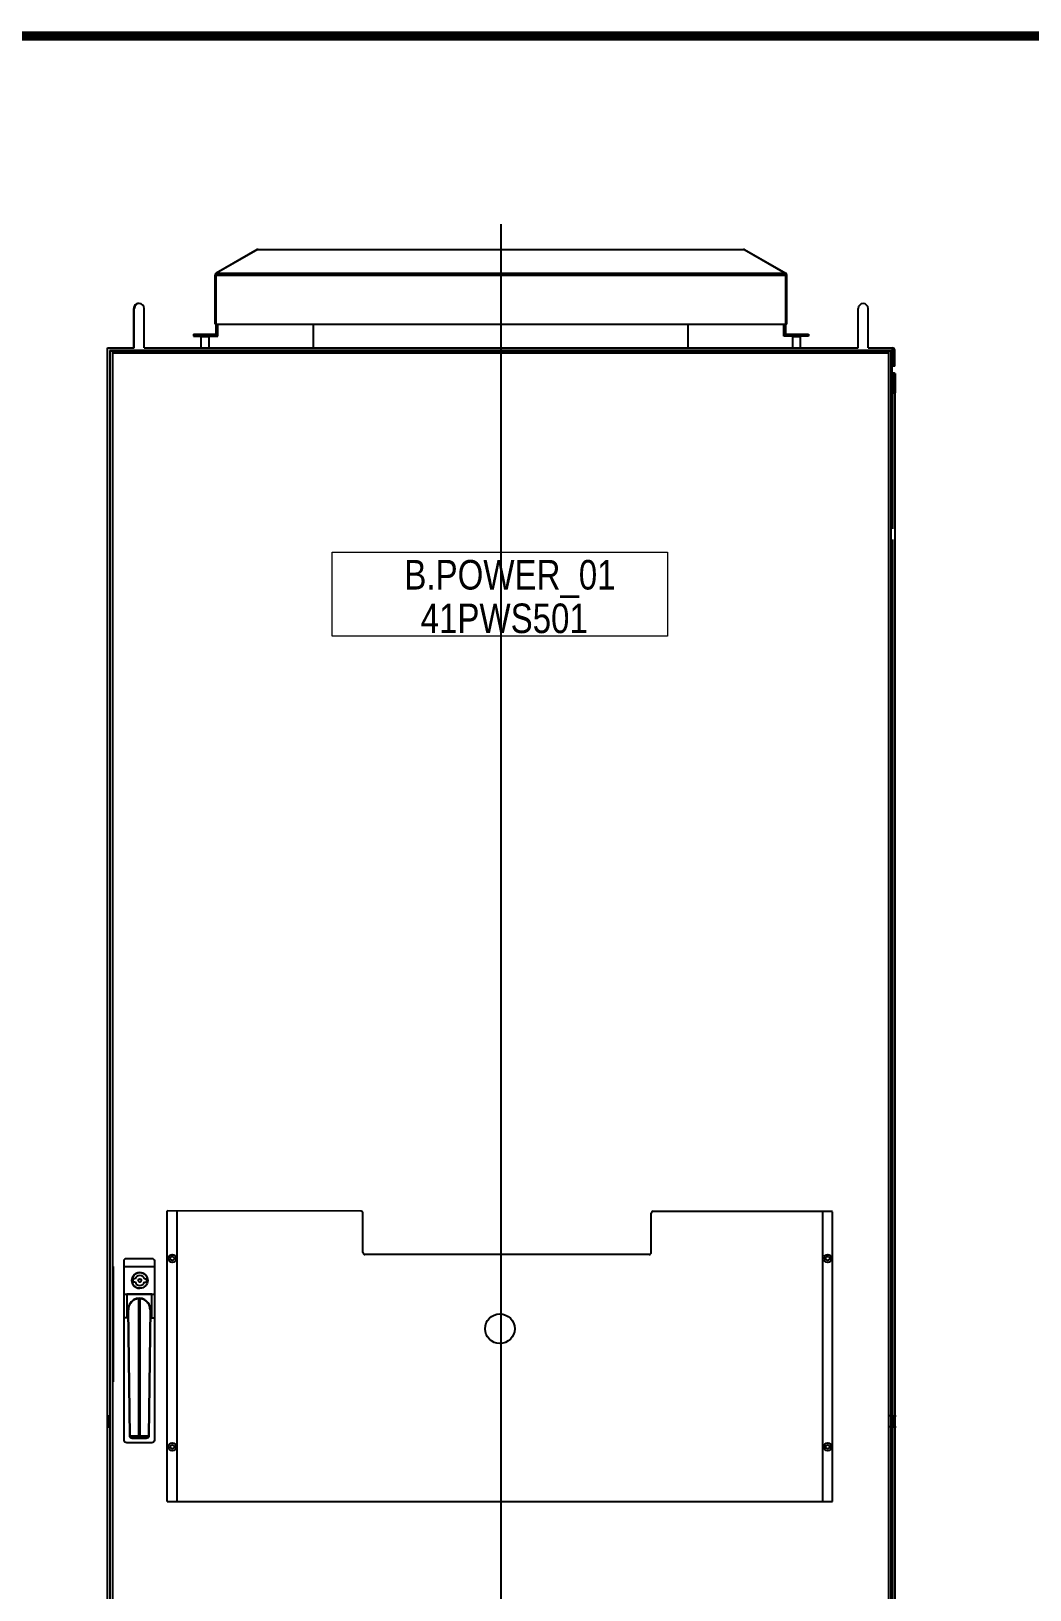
# Model space of a CAD drawing. Extents: x 81437 to 204847, y -54769 to -29444.
# Drawn here: x 82758 to 83771, y -35320 to -33738 of the extents above; entities that cross this region are included whole.
import ezdxf
from ezdxf.enums import TextEntityAlignment as Align
from ezdxf.lldxf.tags import DXFTag

# ---------------------------------------------------------------- set-up
doc = ezdxf.new("R2010")
doc.units = 0
doc.header["$LTSCALE"] = 100
doc.header["$MEASUREMENT"] = 0
doc.layers.add('HLSTK', color=7, linetype='Continuous')
doc.layers.add('t', color=1, linetype='Continuous')
doc.styles.add('HZ', font='arial.ttf', dxfattribs={"width": 0.7})
doc.styles.get("Standard").update_dxf_attribs({"font": ''})
doc.styles.add('微软雅黑', font='')
doc.styles.get('Standard').set_extended_font_data('SimSun')
doc.styles.get('微软雅黑').set_extended_font_data('Microsoft YaHei')
tags = doc.linetypes.add('CENTER', pattern=[2, 1.25, -0.25, 0.25, -0.25]).pattern_tags.tags
tags[10:11] = [DXFTag(74, 4), DXFTag(75, 0), DXFTag(340, '0'), DXFTag(46, 1.0), DXFTag(50, 0.0), DXFTag(44, 0.0), DXFTag(45, 0.0)]
tags[8:9] = [DXFTag(74, 4), DXFTag(75, 0), DXFTag(340, '0'), DXFTag(46, 1.0), DXFTag(50, 0.0), DXFTag(44, 0.0), DXFTag(45, 0.0)]
tags[6:7] = [DXFTag(74, 4), DXFTag(75, 0), DXFTag(340, '0'), DXFTag(46, 1.0), DXFTag(50, 0.0), DXFTag(44, 0.0), DXFTag(45, 0.0)]
tags[4:5] = [DXFTag(74, 4), DXFTag(75, 0), DXFTag(340, '0'), DXFTag(46, 1.0), DXFTag(50, 0.0), DXFTag(44, 0.0), DXFTag(45, 0.0)]
tags = doc.linetypes.add('HIDDEN', pattern=[0.375, 0.25, -0.125]).pattern_tags.tags
tags[6:7] = [DXFTag(74, 4), DXFTag(75, 0), DXFTag(340, '0'), DXFTag(46, 1.0), DXFTag(50, 0.0), DXFTag(44, 0.0), DXFTag(45, 0.0)]
tags[4:5] = [DXFTag(74, 4), DXFTag(75, 0), DXFTag(340, '0'), DXFTag(46, 1.0), DXFTag(50, 0.0), DXFTag(44, 0.0), DXFTag(45, 0.0)]
tags = doc.linetypes.add('HIDDEN2', pattern=[0.1875, 0.125, -0.0625]).pattern_tags.tags
tags[6:7] = [DXFTag(74, 4), DXFTag(75, 0), DXFTag(340, '0'), DXFTag(46, 1.0), DXFTag(50, 0.0), DXFTag(44, 0.0), DXFTag(45, 0.0)]
tags[4:5] = [DXFTag(74, 4), DXFTag(75, 0), DXFTag(340, '0'), DXFTag(46, 1.0), DXFTag(50, 0.0), DXFTag(44, 0.0), DXFTag(45, 0.0)]

# ---------------------------------------------------------------- blocks, each defined once
blk = doc.blocks.new('图框')
at = {"layer": 't', "color": 7, "const_width": 9.62}
blk.add_lwpolyline([(4109.5, -3210.4), (4109.5, -58.9), (-6.2, -58.9), (-6.2, -3210.4)], close=True, dxfattribs=at)
at = {"color": 7, "style": '微软雅黑', "flags": 8}
for tag, p, height in [('DWG.NAME:', (1375.5, -2969.2), 25), ('DWG.NO.:', (3122, -3089.3), 24), ('图纸编号', (3309.2, -3111.3), 24), ('FILENO.:', (3122.5, -3165), 24), ('文档号', (3311.6, -3183), 24)]:
    blk.add_attdef(tag, p, '', height=height, dxfattribs=at)
at = {"color": 7, "style": '微软雅黑', "width": 0.8, "flags": 8}
for tag, p, height in [('PROJECTNAME:', (3119.3, -2971.7), 24), ('PROJECT_NAME', (3324.7, -2969.2), 25)]:
    blk.add_attdef(tag, p, '', height=height, dxfattribs=at)
at = {"color": 7, "style": '微软雅黑', "flags": 8}
for tag, height, width, p in [('RENLIU', 24, 0.7, (692, -3009.2)), ('SHUFENWANG', 24, 0.7, (879.6, -3009.2)), ('FANGHOU', 24, 0.7, (1063.6, -3009.2)), ('DANDANLI', 24, 0.7, (1243.9, -3009.2)), ('#10STATIONONTROLCABINETCOVER', 30, 0.6, (1771.7, -3076)), ('HANGZHOUHOLLYSYSAUTOMATIONCO.,LTD.', 24, 0.7, (2763.9, -3104.6))]:
    blk.add_attdef(tag, text='', height=height, dxfattribs=dict(at, width=width)).set_placement(p, align=Align.MIDDLE)
for tag, p in [('图纸名称:', (1371.6, -3024.8)), ('项目名称', (3272.9, -3045.6))]:
    blk.add_attdef(tag, text='', height=25, dxfattribs=at).set_placement(p, align=Align.BOTTOM_LEFT)
for tag, height, p in [('设计时间', 23, (207.7, -3033.7)), ('刘仁', 23, (692, -3061.1)), ('王姝芬', 23, (879.6, -3061.1)), ('侯方', 23, (1063.6, -3061.1)), ('李丹丹', 23, (1243.9, -3061.1)), ('PAGEXOFX', 24, (3947.6, -3097.9)), ('REV.', 24, (53.2, -3121.9)), ('DATE', 24, (202.7, -3121.9)), ('DESCRIPTION', 24, (445.6, -3121.9)), ('PREPARED', 24, (692, -3121.9)), ('CHECKED', 24, (879.6, -3121.9)), ('SIGNED', 24, (1063.6, -3121.9)), ('APPROVED', 24, (1243.9, -3121.9)), ('图纸名称', 30, (1771.7, -3153.6)), ('第几页共几页', 24, (3947.6, -3172.9))]:
    blk.add_attdef(tag, text='', height=height, dxfattribs=at).set_placement(p, align=Align.MIDDLE)
at = {"color": 7, "flags": 8}
blk.add_attdef('A', text='', height=23, dxfattribs=at).set_placement((53.7, -3033.7), align=Align.MIDDLE)

msp = doc.modelspace()

# ---------------------------------------------------------------- linework, layer by layer
at = {"color": 1, "linetype": 'CENTER'}
msp.add_line((83234.1, -33934.3), (83234.1, -36178.1), dxfattribs=at)
at = {"color": 7, "linetype": 'Continuous'}
for p, q in [((82986.9, -33960.1), (82945.2, -33984.1)), ((82987.4, -33960.1), (82945.7, -33984.1)), ((82986.9, -33960.1), (82987, -33960.3)), ((82987.4, -33960.1), (83480.8, -33960.1)), ((82988, -33959.8), (83480.2, -33959.8)), ((83480.8, -33960.1), (83522.5, -33984.1)), ((83481.3, -33960.1), (83481.2, -33960.3)), ((83481.3, -33960.1), (83523, -33984.1)), ((82944.1, -34035.8), (82944.1, -33986)), ((82944.1, -33986), (82945.1, -33986)), ((82945.1, -34035.8), (82945.1, -33986)), ((82945.1, -33986), (83523.1, -33986)), ((82945.2, -33984.1), (82945.5, -33984.6)), ((82945.7, -33984.1), (83522.5, -33984.1)), ((83523, -33984.1), (83522.7, -33984.6)), ((83523.1, -34035.8), (83523.1, -33986)), ((83524.1, -33986), (83523.1, -33986)), ((83524.1, -34035.8), (83524.1, -33986)), ((82861.6, -34059.8), (82861.6, -34019.8)), ((82862.2, -34059.8), (82862.2, -34019.8)), ((82872.2, -34059.8), (82872.2, -34019.8)), ((83596.6, -34059.8), (83596.6, -34019.8)), ((83606.6, -34059.8), (83606.6, -34019.8)), ((82944.1, -34035.8), (82945.1, -34035.8)), ((82945.1, -34045.8), (82945.1, -34035.8)), ((82945.1, -34035.8), (83523.1, -34035.8)), ((82947.1, -34047.8), (82947.1, -34035.8)), ((83044.1, -34059.8), (83044.1, -34035.8)), ((83424.1, -34059.8), (83424.1, -34035.8)), ((83521.1, -34047.8), (83521.1, -34035.8)), ((83523.1, -34045.8), (83523.1, -34035.8)), ((83524.1, -34035.8), (83523.1, -34035.8)), ((82922.1, -34045.8), (82922.1, -34047.8)), ((82922.1, -34045.8), (82945.1, -34045.8)), ((82922.1, -34047.8), (82947.1, -34047.8)), ((82925.1, -34045.8), (82925.1, -34047.8)), ((82930.6, -34047.8), (82930.1, -34048.3)), ((82930.1, -34059.8), (82930.1, -34048.3)), ((82930.1, -34048.3), (82938.1, -34048.3)), ((82937.6, -34047.8), (82938.1, -34048.3)), ((82938.1, -34059.8), (82938.1, -34048.3)), ((82947.1, -34047.8), (82945.1, -34045.8)), ((83521.1, -34047.8), (83523.1, -34045.8)), ((83546.1, -34047.8), (83521.1, -34047.8)), ((83523.1, -34045.8), (83546.1, -34045.8)), ((83530.6, -34047.8), (83530.1, -34048.3)), ((83530.1, -34059.8), (83530.1, -34048.3)), ((83530.1, -34048.3), (83538.1, -34048.3)), ((83537.6, -34047.8), (83538.1, -34048.3)), ((83538.1, -34059.8), (83538.1, -34048.3)), ((83543.1, -34045.8), (83543.1, -34047.8)), ((83546.1, -34045.8), (83546.1, -34047.8)), ((82834.9, -36017.3), (82834.9, -34059.8)), ((82834.9, -34059.8), (82862.2, -34059.8)), ((82836.9, -34062.1), (83631.3, -34062.1)), ((82837.9, -36037.8), (82837.9, -34062.8)), ((82837.9, -34062.8), (83629.9, -34062.8)), ((82840.2, -34062.8), (82840.2, -34991.8)), ((83627.6, -34065.1), (82840.2, -34065.1)), ((82872.2, -34059.8), (83596.6, -34059.8)), ((83606.6, -34059.8), (83631.3, -34059.8)), ((83627.6, -36037.8), (83627.6, -34062.8)), ((83629.9, -36037.8), (83629.9, -34062.8)), ((83631.3, -34078.3), (83631.3, -34059.8)), ((83631.6, -34078.3), (83631.6, -34062.1)), ((83633.6, -34062.1), (83631.6, -34062.1)), ((83633.6, -34078.3), (83633.6, -34062.1)), ((83631.3, -34078.3), (83629.9, -34078.3)), ((83630.9, -34102.9), (83630.9, -34078.3)), ((83631.5, -34102.4), (83631.5, -34086.5)), ((83631.5, -34086.5), (83631.9, -34086.5)), ((83633.6, -34078.3), (83631.6, -34078.3)), ((83631.9, -34085.8), (83631.9, -34105.3)), ((83631.9, -34085.8), (83633.9, -34085.8)), ((83633.9, -34085.8), (83633.9, -34105.3)), ((83629.9, -34102.9), (83631, -34102.9)), ((83631.9, -34104.1), (83629.9, -34104.1)), ((83629.9, -34105.3), (83631, -34105.3)), ((83631, -34102.9), (83631, -34104.1)), ((83631, -34243.3), (83631, -34105.3)), ((83631.5, -34105.3), (83631, -34105.3)), ((83631.5, -34102.4), (83631.9, -34102.4)), ((83631.5, -34105.3), (83631.5, -34243.3)), ((83631.5, -34105.3), (83633.9, -34105.3)), ((83633.9, -36017.3), (83633.9, -34105.3)), ((83631, -35143.3), (83631, -34254.3)), ((83631.5, -34254.3), (83631.5, -35143.3)), ((82837.3, -34304.3), (82837.3, -35143.3)), ((82840.2, -34991.8), (82840.2, -36037.8)), ((82840.8, -34991.8), (82840.8, -35108.8)), ((82834.2, -35143.3), (82836.6, -35143.3)), ((82835.4, -35143.3), (82835.4, -35154.3)), ((82836.2, -35154.3), (82836.2, -35143.3)), ((82836.8, -35143.3), (82836.8, -35154.3)), ((82836.8, -35143.3), (82837.2, -35143.3)), ((83630, -35143.3), (83628.6, -35143.3)), ((83630.5, -35143.3), (83629.1, -35143.3)), ((83630.6, -35143.3), (83629.2, -35143.3)), ((83631.1, -35143.3), (83629.7, -35143.3)), ((83631.3, -35143.3), (83629.9, -35143.3)), ((83631.3, -35143.3), (83629.9, -35143.3)), ((83630, -35154.3), (83630, -35143.3)), ((83630.2, -35143.3), (83632.6, -35143.3)), ((83631.8, -35143.3), (83630.4, -35143.3)), ((83631.8, -35143.3), (83630.4, -35143.3)), ((83631.9, -35143.3), (83630.5, -35143.3)), ((83630.5, -35154.3), (83630.5, -35143.3)), ((83630.6, -35154.3), (83630.6, -35143.3)), ((83630.6, -35143.3), (83630.6, -35154.3)), ((83630.8, -35143.3), (83633.2, -35143.3)), ((83632.4, -35143.3), (83631, -35143.3)), ((83631.1, -35154.3), (83631.1, -35143.3)), ((83631.1, -35143.3), (83631.1, -35154.3)), ((83631.2, -35143.3), (83631.2, -35154.3)), ((83631.3, -35154.3), (83631.3, -35143.3)), ((83631.3, -35154.3), (83631.3, -35143.3)), ((83631.4, -35154.3), (83631.4, -35143.3)), ((83631.5, -35143.3), (83633.9, -35143.3)), ((83631.5, -35143.3), (83633.9, -35143.3)), ((83631.7, -35143.3), (83631.7, -35154.3)), ((83631.8, -35154.3), (83631.8, -35143.3)), ((83631.8, -35154.3), (83631.8, -35143.3)), ((83631.9, -35143.3), (83631.9, -35154.3)), ((83631.9, -35154.3), (83631.9, -35143.3)), ((83631.9, -35143.3), (83631.9, -35154.3)), ((83631.9, -35154.3), (83631.9, -35143.3)), ((83632, -35154.3), (83632, -35143.3)), ((83632.1, -35143.3), (83634.5, -35143.3)), ((83632.4, -35143.3), (83632.4, -35154.3)), ((83632.4, -35154.3), (83632.4, -35143.3)), ((83632.4, -35143.3), (83632.4, -35154.3)), ((83632.5, -35143.3), (83632.5, -35154.3)), ((83632.5, -35154.3), (83632.5, -35143.3)), ((83632.7, -35154.3), (83632.7, -35143.3)), ((83632.7, -35154.3), (83632.7, -35143.3)), ((83633, -35143.3), (83633, -35154.3)), ((83633.2, -35154.3), (83633.2, -35143.3)), ((83633.2, -35154.3), (83633.2, -35143.3)), ((83633.3, -35154.3), (83633.3, -35143.3)), ((83633.8, -35154.3), (83633.8, -35143.3)), ((82834.2, -35154.3), (82836.6, -35154.3)), ((82836.8, -35154.3), (82837.2, -35154.3)), ((82837.3, -35154.3), (82837.3, -35843.3)), ((83630, -35154.3), (83628.6, -35154.3)), ((83630.5, -35154.3), (83629.1, -35154.3)), ((83630.6, -35154.3), (83629.2, -35154.3)), ((83631.1, -35154.3), (83629.7, -35154.3)), ((83631.3, -35154.3), (83629.9, -35154.3)), ((83631.3, -35154.3), (83629.9, -35154.3)), ((83630.2, -35154.3), (83632.6, -35154.3)), ((83631.8, -35154.3), (83630.4, -35154.3)), ((83631.8, -35154.3), (83630.4, -35154.3)), ((83631.9, -35154.3), (83630.5, -35154.3)), ((83630.8, -35154.3), (83633.2, -35154.3)), ((83631, -35843.3), (83631, -35154.3)), ((83632.4, -35154.3), (83631, -35154.3)), ((83631.5, -35154.3), (83633.9, -35154.3)), ((83631.5, -35154.3), (83631.5, -35843.3)), ((83631.5, -35154.3), (83633.9, -35154.3)), ((83632.1, -35154.3), (83634.5, -35154.3))]:
    msp.add_line(p, q, dxfattribs=at)
at = {"linetype": 'HIDDEN'}
for p, q in [((83092.2, -34935.6), (82895.6, -34935.2)), ((83094.2, -34977.5), (83094.2, -34937.6)), ((83386.6, -34977.5), (83386.6, -34937.6)), ((83384.6, -34979.5), (83096.2, -34979.5))]:
    msp.add_line(p, q, dxfattribs=at)
at = {"color": 7, "linetype": 'HIDDEN'}
for p, q in [((82895.6, -35230.1), (82895.6, -34935.2)), ((82905.6, -35230.1), (82905.6, -34935.2)), ((83560.6, -35230.1), (83560.6, -34936.1)), ((83570.6, -35230.1), (83570.6, -34936.1)), ((82895.6, -35230.1), (83570.6, -35230.1))]:
    msp.add_line(p, q, dxfattribs=at)
at = {"color": 0, "linetype": 'HIDDEN'}
msp.add_line((83388.6, -34935.6), (83570.6, -34935.6), dxfattribs=at)
for p, q in [((82851.9, -34991.8), (82882.6, -34991.8)), ((82851.9, -35019.6), (82882.6, -35019.6))]:
    msp.add_line(p, q)
at = {"color": 4, "linetype": 'Continuous'}
for p, q in [((82860.8, -35004.2), (82860.8, -35007.2)), ((82863.1, -35004.3), (82860.8, -35004.2)), ((82860.8, -35007.2), (82863, -35007.3)), ((82874.8, -35004.4), (82872.6, -35004.4)), ((82872.6, -35007.4), (82874.8, -35007.4)), ((82874.8, -35007.4), (82874.8, -35004.4))]:
    msp.add_line(p, q, dxfattribs=at)
at = {"lineweight": -3}
for p, q in [((82866.6, -35024.3), (82866.6, -35166.1)), ((82867.9, -35024.3), (82867.9, -35166.1)), ((82854.7, -35043.9), (82851.9, -35043.9)), ((82879.9, -35043.9), (82882.6, -35043.9)), ((82858, -35163.5), (82866.6, -35163.5)), ((82867.9, -35163.5), (82876.6, -35163.5))]:
    msp.add_line(p, q, dxfattribs=at)
at = {"color": 3, "linetype": 'Continuous'}
for p, q in [((83630.7, -35143.3), (83633.1, -35143.3)), ((83631.3, -35143.3), (83633.7, -35143.3)), ((83632, -35143.3), (83634.4, -35143.3)), ((83632, -35143.3), (83634.4, -35143.3)), ((83632.6, -35143.3), (83635, -35143.3)), ((83630.7, -35154.3), (83633.1, -35154.3)), ((83631.3, -35154.3), (83633.7, -35154.3)), ((83632, -35154.3), (83634.4, -35154.3)), ((83632, -35154.3), (83634.4, -35154.3)), ((83632.6, -35154.3), (83635, -35154.3))]:
    msp.add_line(p, q, dxfattribs=at)
at = {"lineweight": 20}
msp.add_lwpolyline([(83063, -34267.1), (83403, -34267.1), (83403, -34352.1), (83063, -34352.1)], close=True, dxfattribs=at)
msp.add_lwpolyline([(82854.5, -34983.4), (82880, -34983.4, -0.414214), (82882.6, -34986), (82882.6, -35167.9, -0.414214), (82880, -35170.5), (82854.5, -35170.5, -0.414214), (82851.9, -35167.9), (82851.9, -34986, -0.414214)], format="xyb", close=True)
at = {"lineweight": -3}
msp.add_lwpolyline([(82879.9, -35043.9), (82879.9, -35019.6), (82854.7, -35019.6), (82854.7, -35043.9)], dxfattribs=at)
for points in [[(82878.6, -35035.2), (82877, -35163.5, -0.40988), (82874.4, -35166.1), (82860.2, -35166.1, -0.40988), (82857.6, -35163.5), (82856, -35035.2)], [(82866.6, -35165.7), (82860.2, -35165.7, -0.40988), (82858, -35163.5), (82856.4, -35035.2)], [(82878.2, -35035.2), (82876.6, -35163.5, -0.40988), (82874.4, -35165.7), (82867.9, -35165.7)]]:
    msp.add_lwpolyline(points, format="xyb", dxfattribs=at)
at = {"color": 7, "linetype": 'HIDDEN'}
for centre, radius in [((82900.7, -34983.5), 4), ((82900.7, -34983.5), 2), ((83565.6, -34983.5), 4), ((83565.6, -34983.5), 2), ((82900.7, -35174.6), 4), ((82900.7, -35174.6), 2), ((83565.6, -35174.6), 4), ((83565.6, -35174.6), 2)]:
    msp.add_circle(centre, radius, dxfattribs=at)
at = {"color": 4, "linetype": 'Continuous'}
for radius in [8, 1.6]:
    msp.add_circle((82867.8, -35005.8), radius, dxfattribs=at)
at = {"linetype": 'HIDDEN2'}
msp.add_circle((83233.1, -35054.8), 15, dxfattribs=at)
at = {"color": 7, "linetype": 'Continuous'}
for centre, radius, start, end in [((82988, -33962), 2.2, 90, 120), ((83480.2, -33962), 2.2, 60, 90), ((82946.3, -33986), 2.2, 120, 180), ((82972.4, -33992.8), 28.1, 164.5161, 164.989), ((83495.8, -33992.8), 28.1, 15.011, 15.4839), ((83521.9, -33986), 2.2, 0, 60), ((82866.6, -34019.8), 5, 86.537, 180), ((82867.2, -34019.8), 5, 0, 180), ((83601.6, -34019.8), 5, 0, 180), ((83631.3, -34062.1), 2.3, 0, 90), ((83631.3, -34062.1), 0.3, 0, 90), ((83632.7, -34086.5), 1.2, 32.7273, 180), ((83631, -34102.4), 0.5, 270, 0), ((83631, -34102.4), 1.7, 270, 302.2595)]:
    msp.add_arc(centre, radius, start, end, dxfattribs=at)
at = {"linetype": 'HIDDEN'}
for centre, start, end in [((83092.2, -34937.6), 0, 90), ((83388.6, -34937.6), 90, 180), ((83096.2, -34977.5), 180, 270), ((83384.6, -34977.5), 270, 0)]:
    msp.add_arc(centre, 2, start, end, dxfattribs=at)
at = {"color": 4, "linetype": 'Continuous'}
for radius, start, end in [(8, 89.4964, 270), (5, 196.954, 342.0388), (5, 16.954, 162.0388), (8, 0, 89.4964)]:
    msp.add_arc((82867.8, -35005.8), radius, start, end, dxfattribs=at)
at = {"lineweight": -3}
for radius in [11.3, 10.9]:
    msp.add_arc((82867.3, -35035.2), radius, 358.302, 181.698, dxfattribs=at)
at = {"color": 7, "linetype": 'Continuous'}
for points, start_tangent, end_tangent in [([(82987.4, -33960.1), (82987.6, -33959.9)], (0.721412, 0.692506), (0.835895, 0.548889)), ([(82987.6, -33959.9), (82987.8, -33959.8)], (0.835895, 0.548889), (0.949224, 0.3146)), ([(82987.8, -33959.8), (82988, -33959.8)], (0.949224, 0.3146), (1, 0)), ([(83480.4, -33959.8), (83480.2, -33959.8)], (-0.949224, 0.3146), (-1, 0)), ([(83480.6, -33959.9), (83480.4, -33959.8)], (-0.835895, 0.548889), (-0.949224, 0.3146)), ([(83480.8, -33960.1), (83480.6, -33959.9)], (-0.721412, 0.692506), (-0.835895, 0.548889)), ([(82945.3, -33985.5), (82945.1, -33986)], (-0.259249, -0.96581), (-0.252028, -0.96772)), ([(82945.5, -33984.6), (82945.3, -33985.3)], (-0.319262, -0.947666), (-0.267211, -0.963638)), ([(82945.7, -33984.1), (82945.5, -33984.6)], (-0.461961, -0.8869), (-0.319262, -0.947666)), ([(83522.5, -33984.1), (83522.7, -33984.6)], (0.461961, -0.8869), (0.319262, -0.947666)), ([(83522.7, -33984.6), (83522.9, -33985.3)], (0.319262, -0.947666), (0.267211, -0.963638)), ([(83523, -33985.5), (83523.1, -33986)], (0.259249, -0.96581), (0.252028, -0.96772))]:
    msp.add_spline(points, degree=3, dxfattribs=dict(at, start_tangent=start_tangent, end_tangent=end_tangent))

# ---------------------------------------------------------------- block references
at = {"color": 1}
msp.add_blockref('图框', (81575, -33684.4), dxfattribs=at)

# ---------------------------------------------------------------- texts
at = {"layer": 'HLSTK', "color": 7, "style": 'HZ', "width": 0.8}
for s, p in [('B.POWER_01', (83243.3, -34304.9)), ('41PWS501', (83237.5, -34349.1))]:
    msp.add_text(s, height=30, dxfattribs=at).set_placement(p, align=Align.CENTER)

doc.saveas('drawing.dxf')
